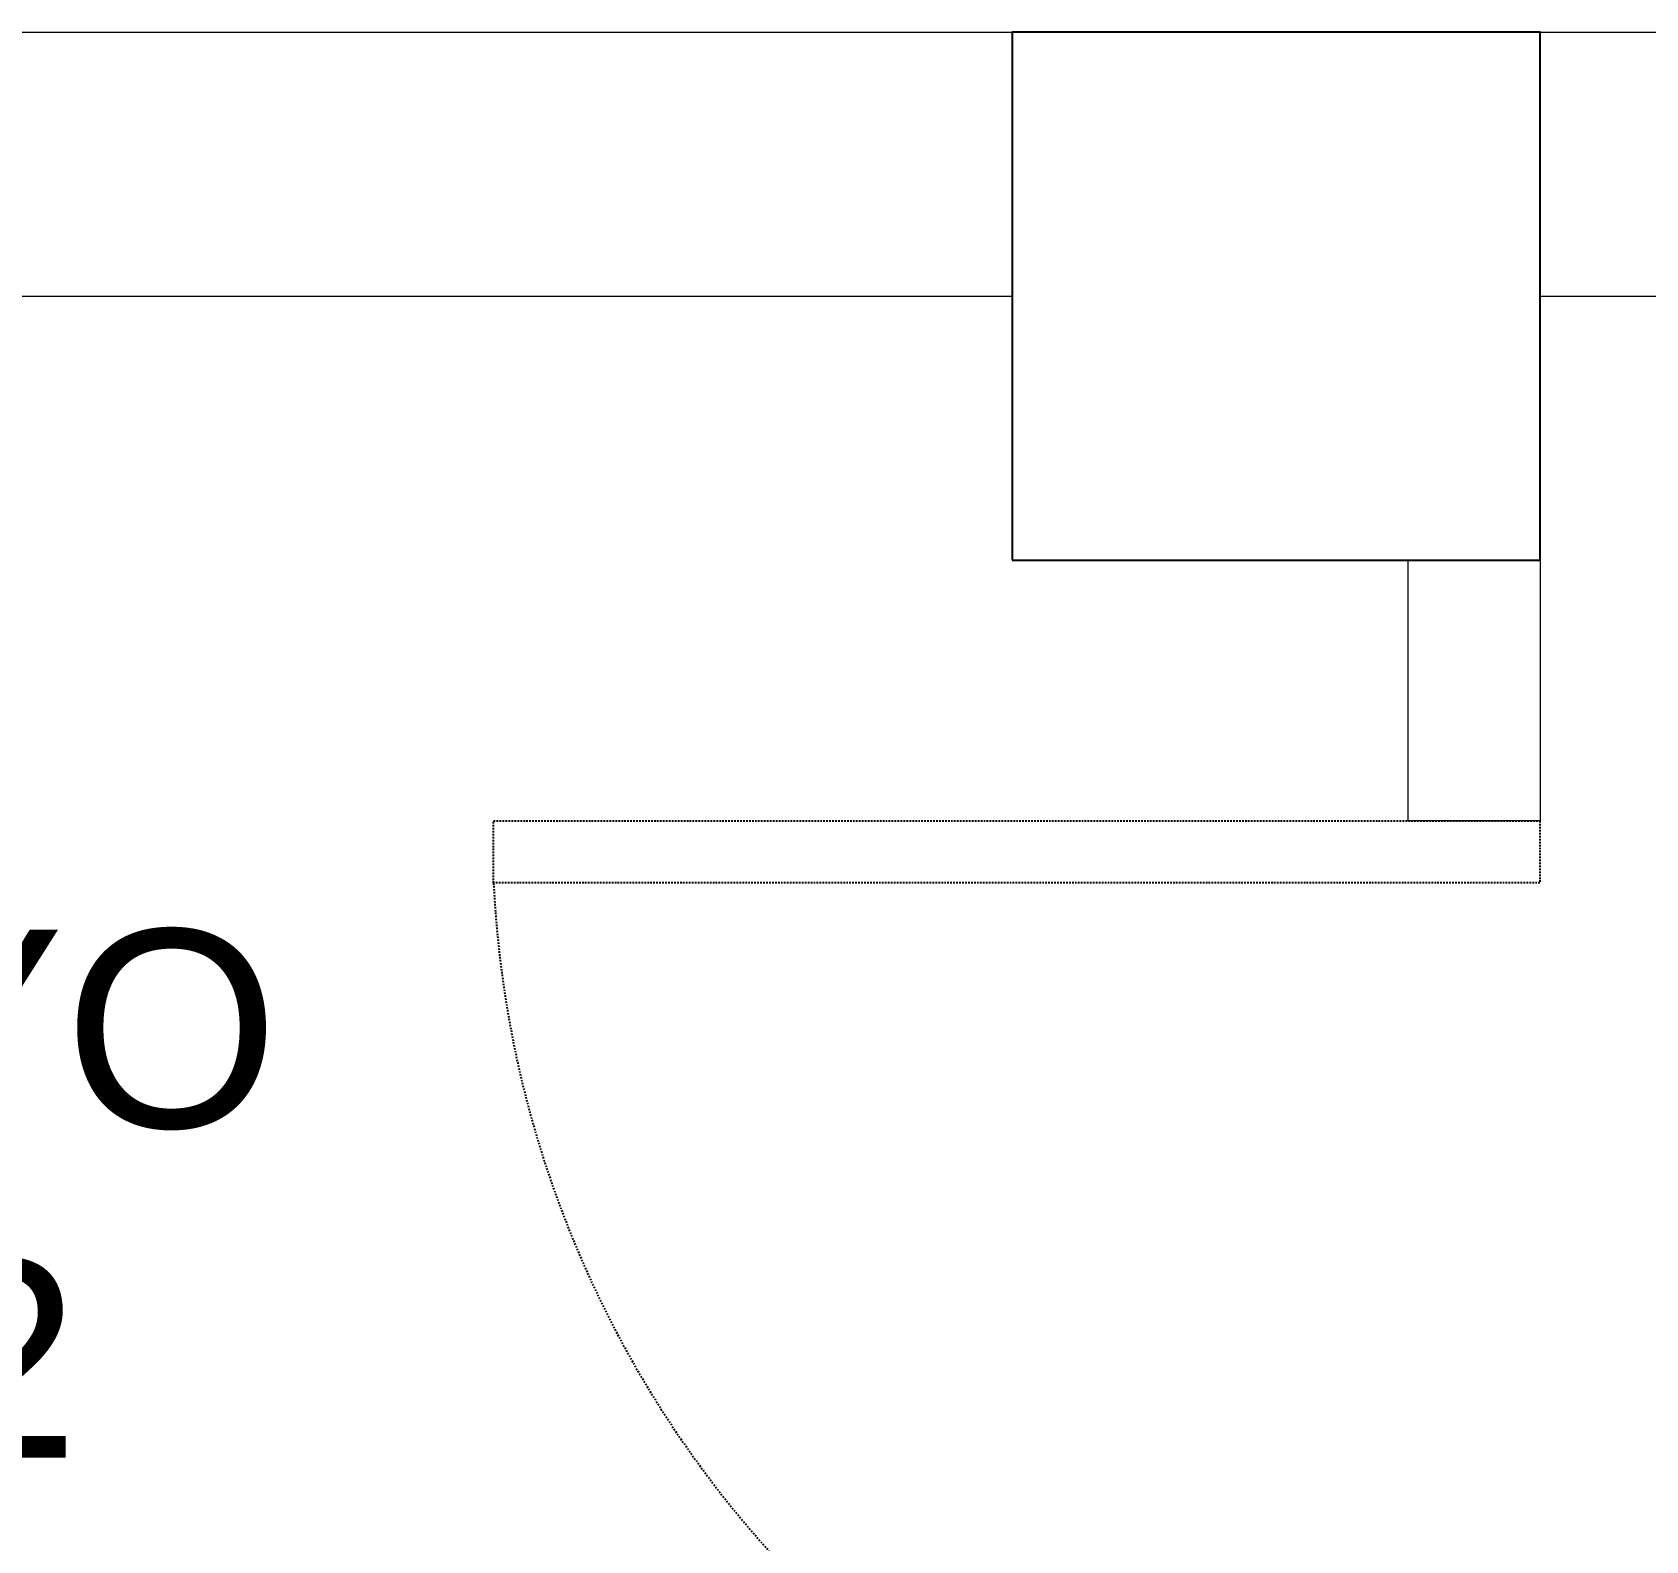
# Model space of a CAD drawing. Header units: millimetres. Extents: x 699029 to 727993, y 4486031 to 4516039.
# Drawn here: x 726304.1 to 726426.3, y 4492566.1 to 4492680.4 of the extents above; entities that cross this region are included whole.
import ezdxf

# ---------------------------------------------------------------- set-up
doc = ezdxf.new("R2010")
doc.units = ezdxf.units.MM
doc.linetypes.add('HIDDEN2', pattern=[0.1875, 0.125, -0.0625])
doc.layers.add('A-BA', color=1, linetype='Continuous')
doc.layers.add('DBM_w_sld', color=111, linetype='Continuous', lineweight=20)
doc.styles.get("Standard").update_dxf_attribs({"font": 'arial.ttf'})

# ---------------------------------------------------------------- blocks, each defined once
blk = doc.blocks.new('eeere')
at = {"color": 8, "linetype": 'HIDDEN2'}
blk.add_lwpolyline([(11494.09, 494), (11414.82, 494), (11414.82, 498.7), (11494.09, 498.7)], close=True, dxfattribs=at)
blk.add_arc((11412.37, 494.63), 81.83, 2.8543, 88.2863, dxfattribs=at)

msp = doc.modelspace()

# ---------------------------------------------------------------- linework, layer by layer
at = {"layer": 'A-BA', "ltscale": 10}
msp.add_lwpolyline([(726378.3, 4492640.38), (726418.3, 4492640.38), (726418.3, 4492680.38), (726378.3, 4492680.38)], close=True, dxfattribs=at)
at = {"layer": 'DBM_w_sld'}
for points in [[(726161.45, 4491630.38), (726121.45, 4491630.38), (726121.45, 4492680.38), (726840.03, 4492680.38)], [(726161.45, 4492660.38), (726378.3, 4492660.38)], [(726418.3, 4492660.38), (726840.03, 4492660.38)], [(726418.3, 4492640.38), (726418.3, 4492620.61), (726408.3, 4492620.61), (726408.3, 4492640.38)]]:
    msp.add_lwpolyline(points, dxfattribs=at)

# ---------------------------------------------------------------- block references
at = {"color": 5, "lineweight": 53, "rotation": 180}
msp.add_blockref('eeere', (737833.11, 4493114.61), dxfattribs=at)

# ---------------------------------------------------------------- texts
at = {"color": 5, "lineweight": 53, "insert": (726249.42, 4492612.37), "char_height": 15, "attachment_point": 1}
msp.add_mtext_dynamic_manual_height_columns('{\\C7;BANYO \\P4.9M2}', width=2900.1629, gutter_width=75, heights=[-40.58], dxfattribs=at)

doc.saveas('drawing.dxf')
